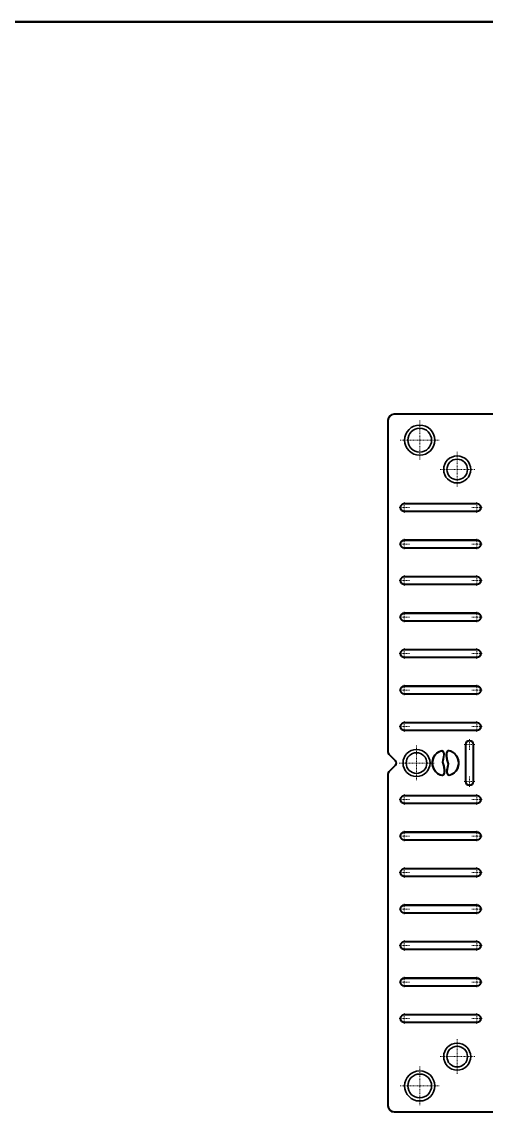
# Model space of a CAD drawing. Header units: inches. Extents: x 193287 to 241687, y 437648 to 550079.
# Drawn here: x 234694.8 to 234760.3, y 469760.9 to 469914.8 of the extents above; entities that cross this region are included whole.
import ezdxf

# ---------------------------------------------------------------- set-up
doc = ezdxf.new("R2010")
doc.units = ezdxf.units.IN
doc.header["$MEASUREMENT"] = 0
doc.linetypes.add('DASHDOT', pattern=[1, 0.5, -0.25, 0, -0.25])
for name, color, linetype, lineweight in [('CQ Lighting', 5, 'Continuous', 0), ('CQ lighting plan', 7, 'Continuous', 0), ('CQ Switches and Outlets', 1, 'Continuous', 50)]:
    doc.layers.add(name, color=color, linetype=linetype, lineweight=lineweight)
doc.layers.add('CQ SPOT DETAIL DIMENSION', color=9, linetype='Continuous')

# ---------------------------------------------------------------- blocks, each defined once
blk = doc.blocks.new('T.HC0E0.HQ12 top')
at = {"layer": 'CQ Lighting', "color": 1, "lineweight": 35}
for p, q in [((441352.04, 519356.81), (441486.63, 519356.81)), ((441352.04, 519356.69), (441486.63, 519356.69)), ((441350.04, 519250.23), (441350.04, 519354.81)), ((441350.16, 519250.23), (441350.16, 519354.81)), ((441355.19, 519328.59), (441378.08, 519328.59)), ((441355.19, 519328.46), (441378.08, 519328.46)), ((441355.19, 519326.16), (441378.08, 519326.16)), ((441355.19, 519326.04), (441378.08, 519326.04)), ((441355.19, 519317.09), (441378.08, 519317.09)), ((441355.19, 519316.96), (441378.08, 519316.96)), ((441355.19, 519314.66), (441378.08, 519314.66)), ((441355.19, 519314.54), (441378.08, 519314.54)), ((441355.19, 519305.59), (441378.08, 519305.59)), ((441355.19, 519305.46), (441378.08, 519305.46)), ((441355.19, 519303.16), (441378.08, 519303.16)), ((441355.19, 519303.04), (441378.08, 519303.04)), ((441355.19, 519294.09), (441378.08, 519294.09)), ((441355.19, 519293.96), (441378.08, 519293.96)), ((441355.19, 519291.66), (441378.08, 519291.66)), ((441355.19, 519291.54), (441378.08, 519291.54)), ((441355.19, 519282.59), (441378.08, 519282.59)), ((441355.19, 519282.46), (441378.08, 519282.46)), ((441355.19, 519280.16), (441378.08, 519280.16)), ((441355.19, 519280.04), (441378.08, 519280.04)), ((441355.19, 519271.09), (441378.08, 519271.09)), ((441355.19, 519270.96), (441378.08, 519270.96)), ((441355.19, 519268.66), (441378.08, 519268.66)), ((441355.19, 519268.54), (441378.08, 519268.54)), ((441355.19, 519259.59), (441378.08, 519259.59)), ((441355.19, 519259.46), (441378.08, 519259.46)), ((441355.19, 519257.16), (441378.08, 519257.16)), ((441355.19, 519257.04), (441378.08, 519257.04)), ((441350.04, 519138.81), (441350.04, 519243.4)), ((441350.16, 519138.81), (441350.16, 519243.4)), ((441355.19, 519236.59), (441378.08, 519236.59)), ((441355.19, 519236.46), (441378.08, 519236.46)), ((441355.19, 519234.16), (441378.08, 519234.16)), ((441355.19, 519234.04), (441378.08, 519234.04)), ((441355.19, 519225.09), (441378.08, 519225.09)), ((441355.19, 519224.96), (441378.08, 519224.96)), ((441355.19, 519222.66), (441378.08, 519222.66)), ((441355.19, 519222.54), (441378.08, 519222.54)), ((441355.19, 519213.59), (441378.08, 519213.59)), ((441355.19, 519213.46), (441378.08, 519213.46)), ((441355.19, 519211.16), (441378.08, 519211.16)), ((441355.19, 519211.04), (441378.08, 519211.04)), ((441355.19, 519202.09), (441378.08, 519202.09)), ((441355.19, 519201.96), (441378.08, 519201.96)), ((441355.19, 519199.66), (441378.08, 519199.66)), ((441355.19, 519199.54), (441378.08, 519199.54)), ((441355.19, 519190.59), (441378.08, 519190.59)), ((441355.19, 519190.46), (441378.08, 519190.46)), ((441355.19, 519188.16), (441378.08, 519188.16)), ((441355.19, 519188.04), (441378.08, 519188.04)), ((441355.19, 519179.09), (441378.08, 519179.09)), ((441355.19, 519178.96), (441378.08, 519178.96)), ((441355.19, 519176.66), (441378.08, 519176.66)), ((441355.19, 519176.54), (441378.08, 519176.54)), ((441355.19, 519167.59), (441378.08, 519167.59)), ((441355.19, 519167.46), (441378.08, 519167.46)), ((441355.19, 519165.16), (441378.08, 519165.16)), ((441355.19, 519165.04), (441378.08, 519165.04)), ((441486.63, 519136.94), (441352.04, 519136.94)), ((441486.63, 519136.81), (441352.04, 519136.81))]:
    blk.add_line(p, q, dxfattribs=at)
at = {"layer": 'CQ Lighting', "color": 1, "lineweight": 13, "ltscale": 0.00307}
for p, q in [((441352.04, 519356.69), (441352.04, 519356.81)), ((441350.16, 519354.81), (441350.04, 519354.81)), ((441355.19, 519294.09), (441355.19, 519293.96)), ((441355.19, 519291.54), (441355.19, 519291.66)), ((441378.08, 519294.09), (441378.08, 519293.96)), ((441378.08, 519291.54), (441378.08, 519291.66)), ((441355.19, 519282.59), (441355.19, 519282.46)), ((441378.08, 519282.59), (441378.08, 519282.46)), ((441355.19, 519280.04), (441355.19, 519280.16)), ((441378.08, 519280.04), (441378.08, 519280.16)), ((441355.19, 519271.09), (441355.19, 519270.96)), ((441378.08, 519271.09), (441378.08, 519270.96)), ((441355.19, 519268.54), (441355.19, 519268.66)), ((441378.08, 519268.54), (441378.08, 519268.66)), ((441355.19, 519259.59), (441355.19, 519259.46)), ((441355.19, 519257.04), (441355.19, 519257.16)), ((441378.08, 519259.59), (441378.08, 519259.46)), ((441378.08, 519257.04), (441378.08, 519257.16)), ((441350.16, 519250.23), (441350.04, 519250.23)), ((441350.42, 519249.61), (441350.33, 519249.52)), ((441366.66, 519250.67), (441366.7, 519250.56)), ((441367.69, 519250.05), (441367.57, 519250.03)), ((441367.72, 519249.82), (441367.6, 519249.81)), ((441368.51, 519250.06), (441368.63, 519250.02)), ((441368.85, 519250.64), (441368.93, 519250.55)), ((441369.31, 519250.77), (441369.29, 519250.65)), ((441374.45, 519252.66), (441374.58, 519252.66)), ((441352.42, 519247.61), (441352.33, 519247.52)), ((441352.42, 519246.02), (441352.33, 519246.11)), ((441363.96, 519246.82), (441364.09, 519246.82)), ((441372.37, 519246.81), (441372.25, 519246.81)), ((441350.16, 519243.4), (441350.04, 519243.4)), ((441350.42, 519244.02), (441350.33, 519244.11)), ((441367.02, 519242.86), (441367.05, 519242.98)), ((441367.49, 519242.99), (441367.4, 519243.08)), ((441367.82, 519243.57), (441367.71, 519243.61)), ((441368.62, 519243.81), (441368.74, 519243.82)), ((441368.64, 519243.58), (441368.76, 519243.6)), ((441369.68, 519242.96), (441369.63, 519243.07)), ((441374.45, 519240.96), (441374.58, 519240.96)), ((441355.19, 519236.59), (441355.19, 519236.46)), ((441378.08, 519236.59), (441378.08, 519236.46)), ((441355.19, 519234.04), (441355.19, 519234.16)), ((441378.08, 519234.04), (441378.08, 519234.16)), ((441355.19, 519225.09), (441355.19, 519224.96)), ((441355.19, 519222.54), (441355.19, 519222.66)), ((441378.08, 519225.09), (441378.08, 519224.96)), ((441378.08, 519222.54), (441378.08, 519222.66)), ((441355.19, 519213.59), (441355.19, 519213.46)), ((441378.08, 519213.59), (441378.08, 519213.46)), ((441355.19, 519211.04), (441355.19, 519211.16)), ((441378.08, 519211.04), (441378.08, 519211.16)), ((441355.19, 519202.09), (441355.19, 519201.96)), ((441378.08, 519202.09), (441378.08, 519201.96)), ((441355.19, 519199.54), (441355.19, 519199.66)), ((441378.08, 519199.54), (441378.08, 519199.66)), ((441355.19, 519190.59), (441355.19, 519190.46)), ((441355.19, 519188.04), (441355.19, 519188.16)), ((441378.08, 519190.59), (441378.08, 519190.46)), ((441378.08, 519188.04), (441378.08, 519188.16)), ((441350.16, 519138.81), (441350.04, 519138.81)), ((441352.04, 519136.94), (441352.04, 519136.81))]:
    blk.add_line(p, q, dxfattribs=at)
at = {"layer": 'CQ Lighting', "color": 1, "linetype": 'DASHDOT', "lineweight": 13, "ltscale": 0.308749}
for p, q in [((441360.04, 519354.73), (441360.04, 519342.38)), ((441360.04, 519151.25), (441360.04, 519138.9))]:
    blk.add_line(p, q, dxfattribs=at)
at = {"layer": 'CQ Lighting', "color": 1, "linetype": 'DASHDOT', "lineweight": 13, "ltscale": 0.30875}
for p, q in [((441366.21, 519348.55), (441353.86, 519348.55)), ((441366.21, 519145.08), (441353.86, 519145.08))]:
    blk.add_line(p, q, dxfattribs=at)
at = {"layer": 'CQ Lighting', "color": 1, "linetype": 'DASHDOT', "lineweight": 13, "ltscale": 0.276251}
blk.add_line((441371.85, 519344.83), (441371.85, 519333.78), dxfattribs=at)
at = {"layer": 'CQ Lighting', "color": 1, "linetype": 'DASHDOT', "lineweight": 13, "ltscale": 0.27625}
for p, q in [((441377.38, 519339.31), (441366.33, 519339.31)), ((441359.04, 519252.34), (441359.04, 519241.29)), ((441364.56, 519246.81), (441353.51, 519246.81)), ((441371.85, 519159.85), (441371.85, 519148.8)), ((441377.38, 519154.32), (441366.33, 519154.32))]:
    blk.add_line(p, q, dxfattribs=at)
at = {"layer": 'CQ Lighting', "color": 1, "linetype": 'DASHDOT', "lineweight": 13, "ltscale": 0.08273}
for p, q in [((441355.19, 519328.97), (441355.19, 519325.66)), ((441378.08, 519328.97), (441378.08, 519325.66)), ((441355.19, 519317.47), (441355.19, 519314.16)), ((441378.08, 519317.47), (441378.08, 519314.16)), ((441355.19, 519305.97), (441355.19, 519302.66)), ((441378.08, 519305.97), (441378.08, 519302.66)), ((441355.19, 519179.47), (441355.19, 519176.16)), ((441378.08, 519179.47), (441378.08, 519176.16)), ((441355.19, 519167.97), (441355.19, 519164.66)), ((441378.08, 519167.97), (441378.08, 519164.66))]:
    blk.add_line(p, q, dxfattribs=at)
at = {"layer": 'CQ Lighting', "color": 1, "lineweight": 13, "ltscale": 0.003069}
for p, q in [((441355.19, 519328.59), (441355.19, 519328.46)), ((441378.08, 519328.59), (441378.08, 519328.46)), ((441355.19, 519326.04), (441355.19, 519326.16)), ((441378.08, 519326.04), (441378.08, 519326.16)), ((441355.19, 519317.09), (441355.19, 519316.96)), ((441378.08, 519317.09), (441378.08, 519316.96)), ((441355.19, 519314.54), (441355.19, 519314.66)), ((441378.08, 519314.54), (441378.08, 519314.66)), ((441355.19, 519305.59), (441355.19, 519305.46)), ((441378.08, 519305.59), (441378.08, 519305.46)), ((441355.19, 519303.04), (441355.19, 519303.16)), ((441378.08, 519303.04), (441378.08, 519303.16)), ((441377, 519252.66), (441376.88, 519252.66)), ((441377, 519240.96), (441376.88, 519240.96)), ((441355.19, 519179.09), (441355.19, 519178.96)), ((441378.08, 519179.09), (441378.08, 519178.96)), ((441355.19, 519176.54), (441355.19, 519176.66)), ((441378.08, 519176.54), (441378.08, 519176.66)), ((441355.19, 519167.59), (441355.19, 519167.46)), ((441378.08, 519167.59), (441378.08, 519167.46)), ((441355.19, 519165.04), (441355.19, 519165.16)), ((441378.08, 519165.04), (441378.08, 519165.16))]:
    blk.add_line(p, q, dxfattribs=at)
at = {"layer": 'CQ Lighting', "color": 1, "linetype": 'DASHDOT', "lineweight": 13, "ltscale": 0.082731}
for p, q in [((441356.84, 519327.31), (441353.53, 519327.31)), ((441379.73, 519327.31), (441376.42, 519327.31)), ((441356.84, 519315.81), (441353.53, 519315.81)), ((441379.73, 519315.81), (441376.42, 519315.81)), ((441356.84, 519304.31), (441353.53, 519304.31)), ((441379.73, 519304.31), (441376.42, 519304.31)), ((441356.84, 519292.81), (441353.53, 519292.81)), ((441379.73, 519292.81), (441376.42, 519292.81)), ((441356.84, 519281.31), (441353.53, 519281.31)), ((441379.73, 519281.31), (441376.42, 519281.31)), ((441356.84, 519269.81), (441353.53, 519269.81)), ((441379.73, 519269.81), (441376.42, 519269.81)), ((441356.84, 519258.31), (441353.53, 519258.31)), ((441379.73, 519258.31), (441376.42, 519258.31)), ((441375.73, 519254.32), (441375.73, 519251.01)), ((441377.38, 519252.66), (441374.07, 519252.66)), ((441375.73, 519242.62), (441375.73, 519239.31)), ((441377.38, 519240.96), (441374.07, 519240.96)), ((441356.84, 519235.31), (441353.53, 519235.31)), ((441379.73, 519235.31), (441376.42, 519235.31)), ((441356.84, 519223.81), (441353.53, 519223.81)), ((441379.73, 519223.81), (441376.42, 519223.81)), ((441356.84, 519212.31), (441353.53, 519212.31)), ((441379.73, 519212.31), (441376.42, 519212.31)), ((441356.84, 519200.81), (441353.53, 519200.81)), ((441379.73, 519200.81), (441376.42, 519200.81)), ((441356.84, 519189.31), (441353.53, 519189.31)), ((441379.73, 519189.31), (441376.42, 519189.31)), ((441356.84, 519177.81), (441353.53, 519177.81)), ((441379.73, 519177.81), (441376.42, 519177.81)), ((441356.84, 519166.31), (441353.53, 519166.31)), ((441379.73, 519166.31), (441376.42, 519166.31))]:
    blk.add_line(p, q, dxfattribs=at)
at = {"layer": 'CQ Lighting', "color": 1, "linetype": 'DASHDOT', "lineweight": 13, "ltscale": 0.082732}
for p, q in [((441355.19, 519294.47), (441355.19, 519291.16)), ((441378.08, 519294.47), (441378.08, 519291.16)), ((441355.19, 519282.97), (441355.19, 519279.66)), ((441378.08, 519282.97), (441378.08, 519279.66)), ((441355.19, 519271.47), (441355.19, 519268.16)), ((441378.08, 519271.47), (441378.08, 519268.16)), ((441355.19, 519259.97), (441355.19, 519256.66)), ((441378.08, 519259.97), (441378.08, 519256.66)), ((441355.19, 519236.97), (441355.19, 519233.66)), ((441378.08, 519236.97), (441378.08, 519233.66)), ((441355.19, 519225.47), (441355.19, 519222.16)), ((441378.08, 519225.47), (441378.08, 519222.16)), ((441355.19, 519213.97), (441355.19, 519210.66)), ((441378.08, 519213.97), (441378.08, 519210.66)), ((441355.19, 519202.47), (441355.19, 519199.16)), ((441378.08, 519202.47), (441378.08, 519199.16)), ((441355.19, 519190.97), (441355.19, 519187.66)), ((441378.08, 519190.97), (441378.08, 519187.66))]:
    blk.add_line(p, q, dxfattribs=at)
at = {"layer": 'CQ Lighting', "color": 1, "lineweight": 35, "ltscale": 0.070711}
for p, q in [((441350.33, 519249.52), (441352.33, 519247.52)), ((441350.42, 519249.61), (441352.42, 519247.61)), ((441350.33, 519244.11), (441352.33, 519246.11)), ((441350.42, 519244.02), (441352.42, 519246.02))]:
    blk.add_line(p, q, dxfattribs=at)
at = {"layer": 'CQ Lighting', "color": 1, "lineweight": 35, "ltscale": 0.2925}
for p, q in [((441374.45, 519240.96), (441374.45, 519252.66)), ((441374.58, 519240.96), (441374.58, 519252.66)), ((441376.88, 519240.96), (441376.88, 519252.66)), ((441377, 519240.96), (441377, 519252.66))]:
    blk.add_line(p, q, dxfattribs=at)
at = {"layer": 'CQ Lighting', "color": 1, "lineweight": 35, "ltscale": 0.003193}
for p, q in [((441367.21, 519247.12), (441367.34, 519247.12)), ((441369.13, 519246.51), (441369, 519246.51))]:
    blk.add_line(p, q, dxfattribs=at)
at = {"layer": 'CQ Lighting', "color": 1, "lineweight": 35}
for points in [[(441363.96, 519246.82), (441363.99, 519247.29), (441364.07, 519247.77), (441364.22, 519248.25), (441364.42, 519248.72), (441364.83, 519249.35), (441365.35, 519249.91), (441365.75, 519250.22), (441366.19, 519250.47), (441366.66, 519250.67)], [(441364.09, 519246.82), (441364.15, 519247.54), (441364.34, 519248.22), (441364.64, 519248.85), (441365.03, 519249.41), (441365.52, 519249.89), (441366.08, 519250.27), (441366.7, 519250.56)], [(441367.6, 519249.81), (441367.6, 519249.33), (441367.56, 519248.83), (441367.46, 519248.19), (441367.21, 519247.12)], [(441367.72, 519249.82), (441367.73, 519249.53), (441367.69, 519248.91), (441367.56, 519248.05), (441367.34, 519247.12)], [(441369, 519246.51), (441368.62, 519247.85), (441368.48, 519248.57), (441368.43, 519248.95), (441368.42, 519249.52), (441368.51, 519250.06)], [(441368.51, 519250.06), (441368.6, 519250.28), (441368.72, 519250.49), (441368.85, 519250.64)], [(441369.13, 519246.51), (441368.81, 519247.64), (441368.67, 519248.19), (441368.55, 519248.98), (441368.54, 519249.53), (441368.63, 519250.02)], [(441368.63, 519250.02), (441368.76, 519250.32), (441368.93, 519250.55)], [(441369.29, 519250.65), (441369.64, 519250.56), (441369.98, 519250.43), (441370.32, 519250.25), (441370.64, 519250.03), (441371.19, 519249.53), (441371.63, 519248.94), (441371.97, 519248.27), (441372.18, 519247.55), (441372.25, 519246.81)], [(441369.31, 519250.77), (441369.83, 519250.62), (441370.32, 519250.39), (441370.66, 519250.17), (441370.97, 519249.92), (441371.26, 519249.63), (441371.52, 519249.32), (441371.82, 519248.87), (441372.05, 519248.38), (441372.23, 519247.87), (441372.33, 519247.34), (441372.37, 519246.81)], [(441367.02, 519242.86), (441366.51, 519243.01), (441366.02, 519243.24), (441365.68, 519243.46), (441365.37, 519243.71), (441365.07, 519243.99), (441364.81, 519244.31), (441364.52, 519244.76), (441364.28, 519245.25), (441364.11, 519245.76), (441364, 519246.29), (441363.96, 519246.82)], [(441367.05, 519242.98), (441366.69, 519243.07), (441366.35, 519243.2), (441366.01, 519243.38), (441365.69, 519243.6), (441365.15, 519244.1), (441364.7, 519244.69), (441364.37, 519245.36), (441364.16, 519246.08), (441364.09, 519246.82)], [(441367.21, 519247.12), (441367.53, 519245.99), (441367.66, 519245.44), (441367.79, 519244.65), (441367.79, 519244.1), (441367.71, 519243.61)], [(441367.34, 519247.12), (441367.71, 519245.78), (441367.86, 519245.06), (441367.91, 519244.68), (441367.92, 519244.11), (441367.82, 519243.57)], [(441368.62, 519243.81), (441368.61, 519244.1), (441368.64, 519244.72), (441368.77, 519245.58), (441369, 519246.51)], [(441368.74, 519243.82), (441368.73, 519244.3), (441368.77, 519244.8), (441368.87, 519245.44), (441369.13, 519246.51)], [(441372.25, 519246.81), (441372.18, 519246.09), (441372, 519245.41), (441371.7, 519244.78), (441371.3, 519244.22), (441370.82, 519243.74), (441370.26, 519243.36), (441369.63, 519243.07)], [(441372.37, 519246.81), (441372.34, 519246.34), (441372.26, 519245.86), (441372.12, 519245.38), (441371.91, 519244.91), (441371.5, 519244.28), (441370.98, 519243.72), (441370.58, 519243.41), (441370.14, 519243.16), (441369.68, 519242.96)], [(441367.71, 519243.61), (441367.58, 519243.31), (441367.4, 519243.08)], [(441367.82, 519243.57), (441367.74, 519243.35), (441367.62, 519243.14), (441367.49, 519242.99)]]:
    blk.add_lwpolyline(points, dxfattribs=at)
for centre, radius in [((441360.04, 519348.55), 4.75), ((441360.04, 519348.55), 3.75), ((441371.85, 519339.31), 4.25), ((441371.85, 519339.31), 3.25), ((441359.04, 519246.81), 4.25), ((441359.04, 519246.81), 3.25), ((441371.85, 519154.32), 4.25), ((441371.85, 519154.32), 3.25), ((441360.04, 519145.08), 4.75), ((441360.04, 519145.08), 3.75)]:
    blk.add_circle(centre, radius, dxfattribs=at)
for centre, radius, start, end in [((441352.04, 519354.81), 2, 90, 180), ((441352.04, 519354.81), 1.88, 90, 180), ((441355.19, 519327.31), 1.27, 90, 270), ((441378.08, 519327.31), 1.27, 270, 90), ((441355.19, 519327.31), 1.15, 90, 270), ((441378.08, 519327.31), 1.15, 270, 90), ((441355.19, 519315.81), 1.27, 90, 270), ((441355.19, 519315.81), 1.15, 90, 270), ((441378.08, 519315.81), 1.27, 270, 90), ((441378.08, 519315.81), 1.15, 270, 90), ((441355.19, 519304.31), 1.27, 90, 270), ((441355.19, 519304.31), 1.15, 90, 270), ((441378.08, 519304.31), 1.27, 270, 90), ((441378.08, 519304.31), 1.15, 270, 90), ((441355.19, 519292.81), 1.27, 90, 270), ((441355.19, 519292.81), 1.15, 90, 270), ((441378.08, 519292.81), 1.27, 270, 90), ((441378.08, 519292.81), 1.15, 270, 90), ((441355.19, 519281.31), 1.27, 90, 270), ((441355.19, 519281.31), 1.15, 90, 270), ((441378.08, 519281.31), 1.27, 270, 90), ((441378.08, 519281.31), 1.15, 270, 90), ((441355.19, 519269.81), 1.27, 90, 270), ((441355.19, 519269.81), 1.15, 90, 270), ((441378.08, 519269.81), 1.27, 270, 90), ((441378.08, 519269.81), 1.15, 270, 90), ((441355.19, 519258.31), 1.27, 90, 270), ((441355.19, 519258.31), 1.15, 90, 270), ((441378.08, 519258.31), 1.27, 270, 90), ((441378.08, 519258.31), 1.15, 270, 90), ((441375.73, 519252.66), 1.27, 0, 180), ((441375.73, 519252.66), 1.15, 0, 180), ((441351.04, 519250.23), 1, 180, 225), ((441351.04, 519250.23), 0.877, 180, 225), ((441366.92, 519249.93), 0.786, 9.0209, 109.2736), ((441366.92, 519249.93), 0.663, 9.0209, 109.2736), ((441365.32, 519249.69), 2.28, 3.2376, 8.7854), ((441365.29, 519249.68), 2.43, 3.3905, 8.8717), ((441369.2, 519250.27), 0.519, 78.0869, 133.4794), ((441369.2, 519250.27), 0.396, 78.0869, 133.4794), ((441351.63, 519246.81), 1, 315, 45), ((441351.63, 519246.81), 1.12, 315, 45), ((441351.04, 519243.4), 1, 135, 180), ((441351.04, 519243.4), 0.877, 135, 180), ((441367.13, 519243.36), 0.519, 258.0869, 313.4794), ((441367.13, 519243.36), 0.396, 258.0869, 313.4794), ((441371.04, 519243.95), 2.43, 183.3905, 188.8717), ((441369.42, 519243.7), 0.786, 189.0209, 289.2736), ((441371.01, 519243.94), 2.28, 183.2376, 188.7854), ((441369.42, 519243.7), 0.663, 189.0209, 289.2736), ((441375.73, 519240.96), 1.27, 180, 0), ((441375.73, 519240.96), 1.15, 180, 0), ((441355.19, 519235.31), 1.27, 90, 270), ((441355.19, 519235.31), 1.15, 90, 270), ((441378.08, 519235.31), 1.27, 270, 90), ((441378.08, 519235.31), 1.15, 270, 90), ((441355.19, 519223.81), 1.27, 90, 270), ((441355.19, 519223.81), 1.15, 90, 270), ((441378.08, 519223.81), 1.27, 270, 90), ((441378.08, 519223.81), 1.15, 270, 90), ((441355.19, 519212.31), 1.27, 90, 270), ((441355.19, 519212.31), 1.15, 90, 270), ((441378.08, 519212.31), 1.27, 270, 90), ((441378.08, 519212.31), 1.15, 270, 90), ((441355.19, 519200.81), 1.27, 90, 270), ((441355.19, 519200.81), 1.15, 90, 270), ((441378.08, 519200.81), 1.27, 270, 90), ((441378.08, 519200.81), 1.15, 270, 90), ((441355.19, 519189.31), 1.27, 90, 270), ((441355.19, 519189.31), 1.15, 90, 270), ((441378.08, 519189.31), 1.27, 270, 90), ((441378.08, 519189.31), 1.15, 270, 90), ((441355.19, 519177.81), 1.27, 90, 270), ((441355.19, 519177.81), 1.15, 90, 270), ((441378.08, 519177.81), 1.27, 270, 90), ((441378.08, 519177.81), 1.15, 270, 90), ((441355.19, 519166.31), 1.27, 90, 270), ((441355.19, 519166.31), 1.15, 90, 270), ((441378.08, 519166.31), 1.27, 270, 90), ((441378.08, 519166.31), 1.15, 270, 90), ((441352.04, 519138.81), 2, 180, 270), ((441352.04, 519138.81), 1.88, 180, 270)]:
    blk.add_arc(centre, radius, start, end, dxfattribs=at)
blk = doc.blocks.new('SMDS')
at = {"layer": 'CQ Switches and Outlets', "color": 2}
blk.add_line((384632.88, 483718.27), (386654.98, 483718.27), dxfattribs=at)
at = {"layer": 'CQ lighting plan', "xscale": 0.4480000000000001, "yscale": 0.4480000000000001, "zscale": 0.4480000000000001}
blk.add_blockref('T.HC0E0.HQ12 top', (187413.95, 250991.07, 0), dxfattribs=at)

msp = doc.modelspace()

# ---------------------------------------------------------------- block references
at = {"layer": 'CQ SPOT DETAIL DIMENSION'}
msp.add_blockref('SMDS', (-150392.368, -13803.482), dxfattribs=at)

doc.saveas('drawing.dxf')
